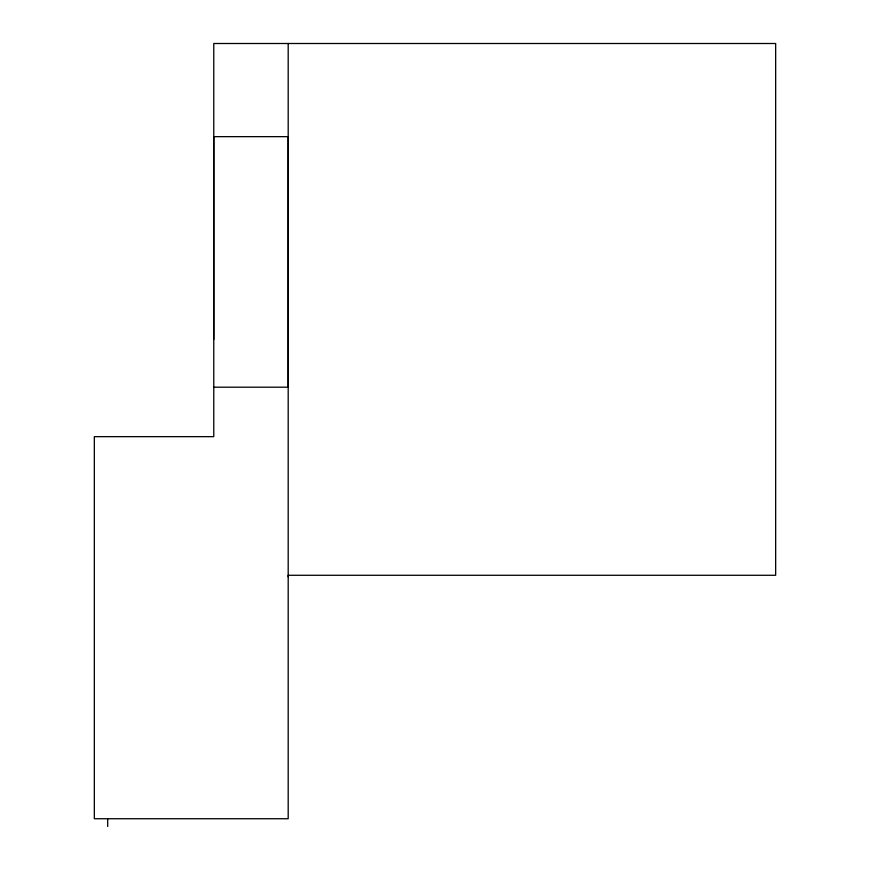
<?xml version="1.0" encoding="UTF-8"?>
<svg xmlns="http://www.w3.org/2000/svg" width="870" height="870" viewBox="0 0 870 870"><rect width="100%" height="100%" fill="white"/><g stroke="black" fill="none" stroke-linecap="round" stroke-linejoin="round"><path stroke-width="1.3" d="M213.77 339.474L213.77 136.655L288.188 136.655L288.188 387.193L213.77 387.193M288.188 576.864L288.188 575.277L775.659 575.277L775.659 43.5L213.77 43.5L213.77 436.653L94.341 436.653L94.341 818.735L288.188 818.735L288.188 43.5M107.684 818.735L107.684 826.5"/></g></svg>
